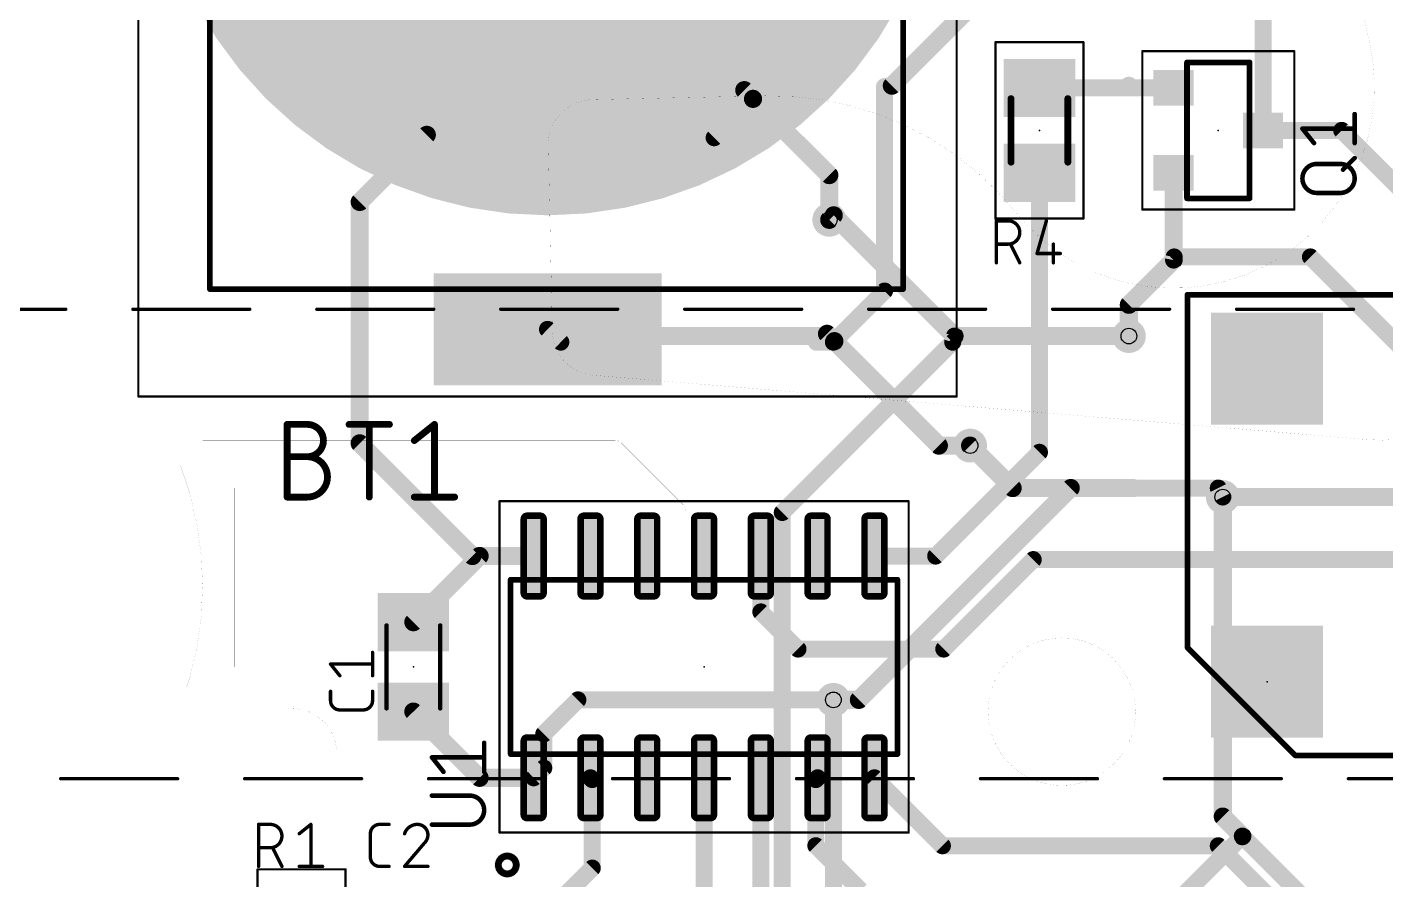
# Model space of a CAD drawing. Extents: x 19 to 519, y 6 to 365.
# Drawn here: x 78.36 to 108.75, y 195.24 to 214.31 of the extents above; entities that cross this region are included whole.
import ezdxf

# ---------------------------------------------------------------- set-up
doc = ezdxf.new("R2010")
doc.units = 0
for name, color, linetype in [('1', 12, 'CONTINUOUS'), ('120', 30, 'CONTINUOUS'), ('16', 132, 'CONTINUOUS'), ('18', 110, 'CONTINUOUS'), ('20', 31, 'CONTINUOUS'), ('21', 7, 'CONTINUOUS'), ('23', 53, 'CONTINUOUS'), ('25', 7, 'CONTINUOUS'), ('39', 12, 'CONTINUOUS'), ('44', 7, 'CONTINUOUS'), ('47', 7, 'CONTINUOUS'), ('51', 7, 'CONTINUOUS')]:
    doc.layers.add(name, color=color, linetype=linetype)

# ---------------------------------------------------------------- blocks, each defined once
blk = doc.blocks.new('PIE')
at = {"const_width": 0.5}
blk.add_lwpolyline([(0, -0.25, 1), (0, 0.25, 1), (0, -0.25)], format="xyb", dxfattribs=at)
blk = doc.blocks.new('RECT')
blk.add_solid([(-0.5, -0.5), (0.5, -0.5), (-0.5, 0.5), (0.5, 0.5)])
blk = doc.blocks.new('RECT312000X94400R50')
at = {"const_width": 0.1475}
blk.add_lwpolyline([(0.9012, -0.1475), (0.9012, 0.1475, 0.4142), (0.8275, 0.2213), (-0.8275, 0.2213, 0.4142), (-0.9012, 0.1475), (-0.9012, -0.1475, 0.4142), (-0.8275, -0.2213), (0.8275, -0.2213, 0.4142)], format="xyb", close=True, dxfattribs=at)
blk.add_solid([(-0.8529, -0.1729), (0.8529, -0.1729), (-0.8529, 0.1729), (0.8529, 0.1729)])
blk = doc.blocks.new('ROUNDV')
at = {"const_width": 0.5}
blk.add_lwpolyline([(0, -0.25, 1), (0, 0.25, 1), (0, -0.25)], format="xyb", dxfattribs=at)

msp = doc.modelspace()

# ---------------------------------------------------------------- linework, layer by layer
at = {"layer": '1'}
for points, const_width in [([(89.916, 211.9), (89.916, 218.694)], 0.381), ([(100.7, 216), (97.7, 213)], 0.4064), ([(106, 212), (106, 215.95)], 0.381), ([(94.595, 212.705), (94.4, 212.9)], 0.4064), ([(97.536, 212.979), (97.7, 213)], 0.381), ([(97.536, 208.407), (97.536, 212.979)], 0.381), ([(104, 212.95), (101, 212.95)], 0.381), ([(94.595, 212.705), (93.726, 211.836)], 0.381), ([(96.3, 211), (94.595, 212.705)], 0.4064), ([(85.8, 210.4), (87.3, 211.9)], 0.4064), ([(87.3, 211.9), (89.916, 211.9)], 0.4064), ([(89.916, 211.9), (91.059, 211.9)], 0.4064), ([(89.916, 211.836), (89.916, 211.9)], 0.381), ([(91.059, 211.9), (91.2, 211.9)], 0.4064), ([(91.059, 211.836), (91.059, 211.9)], 0.381), ([(107.76, 212), (106, 212)], 0.381), ([(113.09, 206.67), (107.76, 212)], 0.381), ([(93.726, 211.836), (91.059, 211.836)], 0.381), ([(96.3, 210), (96.3, 211)], 0.4064), ([(101, 204.8), (101, 211.05)], 0.381), ([(104, 211.05), (104, 209.1)], 0.4064), ([(85.8, 205), (85.8, 210.4)], 0.4064), ([(104.013, 209.169), (104, 209.1)], 0.381), ([(104.013, 209.169), (107.061, 209.169)], 0.381), ([(107.061, 209.169), (109.665, 206.565)], 0.381), ([(104, 209.1), (103, 208.1)], 0.4064), ([(96.4145, 207.2855), (97.536, 208.407)], 0.381), ([(103, 208.1), (103, 207.4)], 0.4064), ([(90.297, 207.264), (90, 207.55)], 0.381), ([(96.012, 207.4), (90.7, 207.4)], 0.4064), ([(90.7, 207.4), (90.7, 207.264)], 0.4064), ([(96.2, 207.4), (96.012, 207.4)], 0.4064), ([(96.012, 207.264), (96.012, 207.4)], 0.381), ([(96.4145, 207.2855), (96.25, 207.45)], 0.4064), ([(90.297, 207.264), (90.7, 207.264)], 0.381), ([(90.7, 207.264), (90.7, 207.1)], 0.4064), ([(96.393, 207.264), (96.012, 207.264)], 0.381), ([(96.393, 207.264), (96.4145, 207.2855)], 0.381), ([(98.75, 204.95), (96.4145, 207.2855)], 0.4064), ([(88.32, 202.48), (85.8, 205)], 0.4064), ([(99.45, 204.95), (98.75, 204.95)], 0.4064), ([(98.68, 202.48), (101, 204.8)], 0.381), ([(117.1833, 203.8), (105.1, 203.8)], 0.4064), ([(87, 201), (88.48, 202.48)], 0.4064), ([(89.69, 202.48), (88.32, 202.48)], 0.4064), ([(88.48, 202.48), (89.69, 202.48)], 0.4064), ([(94.77, 202.48), (94.77, 201.23)], 0.381), ([(97.31, 202.48), (98.68, 202.48)], 0.381), ([(98.861, 200.4), (100.861, 202.4)], 0.381), ([(100.861, 202.4), (118.5179, 202.4)], 0.381), ([(94.77, 201.23), (95.6, 200.4)], 0.381), ([(95.6, 200.4), (98.861, 200.4)], 0.381), ([(90.678, 199.263), (89.916, 198.501)], 0.381), ([(96.393, 199.263), (90.678, 199.263)], 0.381), ([(87, 199), (88.48, 197.52)], 0.4064), ([(89.916, 198.501), (89.916, 197.739)], 0.381), ([(89.916, 197.739), (89.69, 197.52)], 0.381), ([(88.48, 197.52), (89.69, 197.52)], 0.4064), ([(91, 197.48), (90.96, 197.52)], 0.381), ([(91, 195.5), (91, 197.48)], 0.381), ([(93.5, 192.15), (93.5, 197.52)], 0.381), ([(94.77, 194.73), (94.77, 197.52)], 0.381), ([(96, 197.48), (96.04, 197.52)], 0.381), ([(96, 196), (96, 197.48)], 0.381), ([(98.83, 196), (97.31, 197.52)], 0.381), ([(97, 195), (96, 196)], 0.381), ([(105, 196), (98.83, 196)], 0.381), ([(108.01, 192.99), (105, 196)], 0.381), ([(90, 194.5), (91, 195.5)], 0.381)]:
    msp.add_lwpolyline(points, dxfattribs=dict(at, const_width=const_width))
for points, const_width in [([(94.4718, 212.9718, 1), (94.3282, 212.8282)], 0.2032), ([(97.5239, 213.0735, 1), (97.5481, 212.8845)], 0.1905), ([(97.6312, 212.979, 1), (97.4408, 212.979)], 0.1905), ([(97.6282, 213.0718, 1), (97.7718, 212.9282)], 0.2032), ([(97.7121, 212.9055, 1), (97.6879, 213.0945)], 0.1905), ([(101, 213.0453, 1), (101, 212.8548)], 0.1905), ([(104, 212.8548, 1), (104, 213.0453)], 0.1905), ([(94.6668, 212.7768, 1), (94.5232, 212.6332)], 0.2032), ([(94.5232, 212.6332, 1), (94.6668, 212.7768)], 0.2032), ([(94.6624, 212.6376, 1), (94.5276, 212.7724)], 0.1905), ([(87.3, 212.0016, 1), (87.3, 211.7984)], 0.2032), ([(87.3718, 211.8282, 1), (87.2282, 211.9718)], 0.2032), ([(89.916, 212.0016, 1), (89.916, 211.7984)], 0.2032), ([(90.0113, 211.9, 1), (89.8208, 211.9)], 0.1905), ([(89.916, 211.7984, 1), (89.916, 212.0016)], 0.2032), ([(91.059, 212.0016, 1), (91.059, 211.7984)], 0.2032), ([(91.1542, 211.9, 1), (90.9638, 211.9)], 0.1905), ([(91.059, 211.7984, 1), (91.059, 212.0016)], 0.2032), ([(91.2, 211.7984, 1), (91.2, 212.0016)], 0.2032), ([(106, 212.0952, 1), (106, 211.9048)], 0.1905), ([(105.9048, 212, 1), (106.0952, 212)], 0.1905), ([(107.8274, 212.0674, 1), (107.6926, 211.9326)], 0.1905), ([(107.76, 211.9048, 1), (107.76, 212.0952)], 0.1905), ([(89.8208, 211.9, 1), (90.0113, 211.9)], 0.1905), ([(89.8208, 211.836, 1), (90.0113, 211.836)], 0.1905), ([(91.059, 211.9313, 1), (91.059, 211.7408)], 0.1905), ([(90.9638, 211.836, 1), (91.1542, 211.836)], 0.1905), ([(93.6586, 211.9034, 1), (93.7934, 211.7686)], 0.1905), ([(93.726, 211.7408, 1), (93.726, 211.9313)], 0.1905), ([(96.4016, 211, 1), (96.1984, 211)], 0.2032), ([(96.2282, 210.9282, 1), (96.3718, 211.0718)], 0.2032), ([(101.0952, 211.05, 1), (100.9048, 211.05)], 0.1905), ([(104.1016, 211.05, 1), (103.8984, 211.05)], 0.2032), ([(85.9016, 210.4, 1), (85.6984, 210.4)], 0.2032), ([(85.7282, 210.4718, 1), (85.8718, 210.3282)], 0.2032), ([(96.1984, 210, 1), (96.4016, 210)], 0.2032), ([(104.013, 209.2643, 1), (104.013, 209.0738)], 0.1905), ([(104.1066, 209.1514, 1), (103.9194, 209.1866)], 0.1905), ([(107.1284, 209.2364, 1), (106.9936, 209.1016)], 0.1905), ([(107.061, 209.0738, 1), (107.061, 209.2643)], 0.1905), ([(103.8984, 209.1, 1), (104.1016, 209.1)], 0.2032), ([(103.9064, 209.1176, 1), (104.0936, 209.0824)], 0.1905), ([(104.0718, 209.0282, 1), (103.9282, 209.1718)], 0.2032), ([(97.4408, 208.407, 1), (97.6312, 208.407)], 0.1905), ([(97.6034, 208.3396, 1), (97.4686, 208.4744)], 0.1905), ([(103.1016, 208.1, 1), (102.8984, 208.1)], 0.2032), ([(102.9282, 208.1718, 1), (103.0718, 208.0282)], 0.2032), ([(90.0661, 207.6186, 1), (89.9339, 207.4814)], 0.1905), ([(90.7, 207.5016, 1), (90.7, 207.2984)], 0.2032), ([(90.8016, 207.4, 1), (90.5984, 207.4)], 0.2032), ([(96.012, 207.5016, 1), (96.012, 207.2984)], 0.2032), ([(96.1072, 207.4, 1), (95.9168, 207.4)], 0.1905), ([(96.012, 207.2984, 1), (96.012, 207.5016)], 0.2032), ([(96.3218, 207.5218, 1), (96.1782, 207.3782)], 0.2032), ([(96.2, 207.2984, 1), (96.2, 207.5016)], 0.2032), ([(90.297, 207.3593, 1), (90.297, 207.1688)], 0.1905), ([(90.2309, 207.1954, 1), (90.3631, 207.3326)], 0.1905), ([(90.8016, 207.264, 1), (90.5984, 207.264)], 0.2032), ([(90.5984, 207.264, 1), (90.8016, 207.264)], 0.2032), ([(90.7, 207.1688, 1), (90.7, 207.3593)], 0.1905), ([(96.012, 207.3593, 1), (96.012, 207.1688)], 0.1905), ([(95.9168, 207.264, 1), (96.1072, 207.264)], 0.1905), ([(96.3256, 207.3314, 1), (96.4604, 207.1966)], 0.1905), ([(96.4863, 207.3573, 1), (96.3427, 207.2137)], 0.2032), ([(96.3471, 207.3529, 1), (96.4819, 207.2181)], 0.1905), ([(96.3427, 207.2137, 1), (96.4863, 207.3573)], 0.2032), ([(96.4819, 207.2181, 1), (96.3471, 207.3529)], 0.1905), ([(96.393, 207.1688, 1), (96.393, 207.3593)], 0.1905), ([(102.8984, 207.4, 1), (103.1016, 207.4)], 0.2032), ([(90.5984, 207.1, 1), (90.8016, 207.1)], 0.2032), ([(85.6984, 205, 1), (85.9016, 205)], 0.2032), ([(85.8718, 205.0718, 1), (85.7282, 204.9282)], 0.2032), ([(98.75, 205.0516, 1), (98.75, 204.8484)], 0.2032), ([(98.6782, 204.8782, 1), (98.8218, 205.0218)], 0.2032), ([(99.45, 204.8484, 1), (99.45, 205.0516)], 0.2032), ([(100.9048, 204.8, 1), (101.0952, 204.8)], 0.1905), ([(101.0674, 204.7326, 1), (100.9326, 204.8674)], 0.1905), ([(105.1, 203.9016, 1), (105.1, 203.6984)], 0.2032), ([(88.32, 202.5816, 1), (88.32, 202.3784)], 0.2032), ([(88.2482, 202.4082, 1), (88.3918, 202.5518)], 0.2032), ([(88.48, 202.5816, 1), (88.48, 202.3784)], 0.2032), ([(88.5518, 202.4082, 1), (88.4082, 202.5518)], 0.2032), ([(89.69, 202.3784, 1), (89.69, 202.5816)], 0.2032), ([(89.69, 202.3784, 1), (89.69, 202.5816)], 0.2032), ([(94.8653, 202.48, 1), (94.6748, 202.48)], 0.1905), ([(97.31, 202.5753, 1), (97.31, 202.3848)], 0.1905), ([(98.68, 202.3848, 1), (98.68, 202.5753)], 0.1905), ([(98.6126, 202.5474, 1), (98.7474, 202.4126)], 0.1905), ([(100.861, 202.4952, 1), (100.861, 202.3048)], 0.1905), ([(100.9284, 202.3326, 1), (100.7937, 202.4674)], 0.1905), ([(86.9282, 201.0718, 1), (87.0718, 200.9282)], 0.2032), ([(94.8374, 201.2974, 1), (94.7026, 201.1626)], 0.1905), ([(94.6748, 201.23, 1), (94.8653, 201.23)], 0.1905), ([(95.6, 200.4952, 1), (95.6, 200.3048)], 0.1905), ([(95.5326, 200.3326, 1), (95.6674, 200.4674)], 0.1905), ([(98.7937, 200.4674, 1), (98.9284, 200.3326)], 0.1905), ([(98.861, 200.3048, 1), (98.861, 200.4952)], 0.1905), ([(90.678, 199.3582, 1), (90.678, 199.1678)], 0.1905), ([(90.7454, 199.1956, 1), (90.6106, 199.3304)], 0.1905), ([(96.393, 199.1678, 1), (96.393, 199.3582)], 0.1905), ([(87.0718, 199.0718, 1), (86.9282, 198.9282)], 0.2032), ([(89.8486, 198.5684, 1), (89.9834, 198.4336)], 0.1905), ([(90.0113, 198.501, 1), (89.8208, 198.501)], 0.1905), ([(89.8208, 197.739, 1), (90.0113, 197.739)], 0.1905), ([(89.9823, 197.6706, 1), (89.8497, 197.8074)], 0.1905), ([(88.48, 197.6216, 1), (88.48, 197.4184)], 0.2032), ([(88.4082, 197.4482, 1), (88.5518, 197.5918)], 0.2032), ([(89.6237, 197.5884, 1), (89.7563, 197.4516)], 0.1905), ([(89.69, 197.4184, 1), (89.69, 197.6216)], 0.2032), ([(91.0274, 197.5874, 1), (90.8926, 197.4526)], 0.1905), ([(91.0952, 197.48, 1), (90.9048, 197.48)], 0.1905), ([(90.9326, 197.4126, 1), (91.0674, 197.5474)], 0.1905), ([(93.5952, 197.52, 1), (93.4048, 197.52)], 0.1905), ([(94.8653, 197.52, 1), (94.6748, 197.52)], 0.1905), ([(95.9326, 197.5474, 1), (96.0674, 197.4126)], 0.1905), ([(96.0952, 197.48, 1), (95.9048, 197.48)], 0.1905), ([(96.1074, 197.4526, 1), (95.9726, 197.5874)], 0.1905), ([(97.3774, 197.5874, 1), (97.2426, 197.4526)], 0.1905), ([(96.0674, 196.0674, 1), (95.9326, 195.9326)], 0.1905), ([(95.9048, 196, 1), (96.0952, 196)], 0.1905), ([(98.83, 196.0952, 1), (98.83, 195.9048)], 0.1905), ([(98.7626, 195.9326, 1), (98.8974, 196.0674)], 0.1905), ([(105.0674, 196.0674, 1), (104.9326, 195.9326)], 0.1905), ([(105, 195.9048, 1), (105, 196.0952)], 0.1905), ([(91.0674, 195.4326, 1), (90.9326, 195.5674)], 0.1905), ([(90.9048, 195.5, 1), (91.0952, 195.5)], 0.1905)]:
    msp.add_lwpolyline(points, format="xyb", dxfattribs=dict(at, const_width=const_width))
at = {"layer": '120', "const_width": 0.001}
for points in [[(81.2865, 204.5162), (81.2865, 235.0661)], [(79.5865, 182.7161), (79.5865, 234.5661)], [(81.0865, 234.5661), (81.0865, 182.7161)], [(107.6592, 217.301), (108.3904, 213.9236)], [(94.8703, 212.7728), (90.9953, 212.6884)], [(90.0173, 211.6669), (90.1081, 207.4987)], [(91.025, 206.5239), (108.3491, 205.0836)], [(82.2865, 205.0715), (82.2865, 199.0715)], [(91.5037, 205.0715), (82.2865, 205.0715)], [(93.028, 203.6301), (91.6451, 205.0129)], [(81.2865, 204.5162), (81.0865, 204.5162)], [(81.7865, 204.5162), (81.2865, 204.5162)], [(81.7865, 204.5162), (81.7865, 199.1167)], [(93.0865, 197.0414), (93.0865, 203.4887)], [(81.0865, 199.1162), (81.2865, 199.1162)], [(81.2865, 199.1162), (81.7865, 199.1162)], [(81.2865, 182.0428), (81.2865, 199.1162)], [(82.2865, 199.0715), (84.2865, 199.0715)], [(85.2865, 198.0715), (85.2865, 197.0414)], [(93.0865, 197.0414), (85.2865, 197.0414)], [(85.2865, 195.5564), (85.2865, 197.0414)], [(93.0865, 197.0414), (93.0865, 195.5564)], [(93.0865, 195.5564), (85.2865, 195.5564)], [(85.2865, 195.5564), (85.2865, 194.3008)], [(93.0865, 194.3008), (93.0865, 195.5564)]]:
    msp.add_lwpolyline(points, dxfattribs=at)
at = {"layer": '120'}
for points, const_width in [([(100.4824, 210.1552, 0.7917), (108.3904, 213.9236)], 0.001), ([(108.3906, 213.9236, 1), (108.3901, 213.9235)], 0.0005), ([(108.3901, 213.9235, 1), (108.3906, 213.9236)], 0.0005), ([(90.9953, 212.6884, 0.4142), (90.0173, 211.6669)], 0.001), ([(90.9953, 212.6887, 1), (90.9953, 212.6882)], 0.0005), ([(90.9953, 212.6882, 1), (90.9953, 212.6887)], 0.0005), ([(100.4824, 210.1552, 0.2332), (94.8703, 212.7728)], 0.001), ([(94.8703, 212.773, 1), (94.8703, 212.7725)], 0.0005), ([(94.8703, 212.7725, 1), (94.8703, 212.773)], 0.0005), ([(90.0176, 211.6669, 1), (90.0171, 211.6669)], 0.0005), ([(90.0171, 211.6669, 1), (90.0176, 211.6669)], 0.0005), ([(100.4826, 210.1554, 1), (100.4822, 210.155)], 0.0005), ([(100.4822, 210.155, 1), (100.4826, 210.1554)], 0.0005), ([(90.1081, 207.4987, 0.3839), (91.025, 206.5239)], 0.001), ([(90.1083, 207.4987, 1), (90.1078, 207.4987)], 0.0005), ([(90.1078, 207.4987, 1), (90.1083, 207.4987)], 0.0005), ([(108.3491, 205.0836, 0.3401), (111.9358, 207.396)], 0.001), ([(91.025, 206.5241, 1), (91.025, 206.5236)], 0.0005), ([(91.025, 206.5236, 1), (91.025, 206.5241)], 0.0005), ([(108.3492, 205.0838, 1), (108.3491, 205.0833)], 0.0005), ([(108.3491, 205.0833, 1), (108.3492, 205.0838)], 0.0005), ([(82.2865, 205.0718, 1), (82.2865, 205.0713)], 0.0005), ([(82.2868, 205.0715, 1), (82.2863, 205.0715)], 0.0005), ([(91.6451, 205.0129, 0.1989), (91.5037, 205.0715)], 0.001), ([(91.5037, 205.0718, 1), (91.5037, 205.0713)], 0.0005), ([(91.5037, 205.0713, 1), (91.5037, 205.0718)], 0.0005), ([(91.6453, 205.0131, 1), (91.6449, 205.0128)], 0.0005), ([(91.6449, 205.0128, 1), (91.6453, 205.0131)], 0.0005), ([(81.0865, 204.5164, 1), (81.0865, 204.5159)], 0.0005), ([(81.2865, 204.5164, 1), (81.2865, 204.5159)], 0.0005), ([(81.2863, 204.5162, 1), (81.2868, 204.5162)], 0.0005), ([(81.2865, 204.5159, 1), (81.2865, 204.5164)], 0.0005), ([(81.7868, 204.5162, 1), (81.7863, 204.5161)], 0.0005), ([(81.7865, 199.1161, 0.1852), (81.7865, 204.5161)], 0.001), ([(81.7868, 204.5162, 1), (81.7863, 204.5162)], 0.0005), ([(81.7865, 204.5159, 1), (81.7865, 204.5164)], 0.0005), ([(93.0865, 203.4887, 0.1989), (93.0279, 203.6301)], 0.001), ([(93.0281, 203.6303, 1), (93.0278, 203.6299)], 0.0005), ([(93.0278, 203.6299, 1), (93.0281, 203.6303)], 0.0005), ([(93.0868, 203.4887, 1), (93.0863, 203.4887)], 0.0005), ([(93.0863, 203.4887, 1), (93.0868, 203.4887)], 0.0005), ([(81.0865, 199.1164, 1), (81.0865, 199.1159)], 0.0005), ([(81.2865, 199.1164, 1), (81.2865, 199.1159)], 0.0005), ([(81.2868, 199.1162, 1), (81.2863, 199.1162)], 0.0005), ([(81.2865, 199.1159, 1), (81.2865, 199.1164)], 0.0005), ([(81.7863, 199.1162, 1), (81.7868, 199.1161)], 0.0005), ([(81.7863, 199.1167, 1), (81.7868, 199.1167)], 0.0005), ([(81.7865, 199.1159, 1), (81.7865, 199.1164)], 0.0005), ([(82.2865, 199.0718, 1), (82.2865, 199.0713)], 0.0005), ([(82.2863, 199.0715, 1), (82.2868, 199.0715)], 0.0005), ([(85.2865, 198.0715, 0.4142), (84.2865, 199.0715)], 0.001), ([(84.2865, 199.0718, 1), (84.2865, 199.0713)], 0.0005), ([(84.2865, 199.0713, 1), (84.2865, 199.0718)], 0.0005), ([(85.2868, 198.0715, 1), (85.2863, 198.0715)], 0.0005), ([(85.2863, 198.0715, 1), (85.2868, 198.0715)], 0.0005), ([(85.2865, 197.0416, 1), (85.2865, 197.0411)], 0.0005), ([(85.2868, 197.0414, 1), (85.2863, 197.0414)], 0.0005), ([(85.2863, 197.0414, 1), (85.2868, 197.0414)], 0.0005), ([(93.0868, 197.0414, 1), (93.0863, 197.0414)], 0.0005), ([(93.0863, 197.0414, 1), (93.0868, 197.0414)], 0.0005), ([(93.0865, 197.0411, 1), (93.0865, 197.0416)], 0.0005), ([(85.2865, 195.5567, 1), (85.2865, 195.5562)], 0.0005), ([(85.2868, 195.5564, 1), (85.2863, 195.5564)], 0.0005), ([(85.2863, 195.5564, 1), (85.2868, 195.5564)], 0.0005), ([(93.0868, 195.5564, 1), (93.0863, 195.5564)], 0.0005), ([(93.0863, 195.5564, 1), (93.0868, 195.5564)], 0.0005), ([(93.0865, 195.5562, 1), (93.0865, 195.5567)], 0.0005)]:
    msp.add_lwpolyline(points, format="xyb", dxfattribs=dict(at, const_width=const_width))
at = {"layer": '16'}
for points, const_width in [([(96.4, 210.1), (96.3, 210)], 0.4064), ([(99.1, 207.4), (96.4, 210.1)], 0.4064), ([(99.06, 207.264), (99.1, 207.4)], 0.381), ([(103, 207.4), (99.1, 207.4)], 0.4064), ([(99.06, 207.264), (95.25, 203.454)], 0.381), ([(99.45, 204.95), (100.4, 204)], 0.4064), ([(96.963, 199.263), (101.7, 204)], 0.4064), ([(100.4, 204), (101.7, 204)], 0.4064), ([(101.7, 204), (101, 204)], 0.381), ([(101.7, 204), (103.1, 204)], 0.4064), ([(105, 204), (103.1, 204)], 0.381), ([(105, 204), (105.1, 203.8)], 0.381), ([(105.1, 196.652), (105.1, 203.8)], 0.4064), ([(95.25, 203.454), (95.25, 192.405)], 0.381), ([(96.393, 199.263), (96.963, 199.263)], 0.4064), ([(96.393, 199.263), (96.393, 192.024)], 0.381), ([(105.537, 196.215), (105.1, 196.652)], 0.4064), ([(105.537, 196.215), (104.013, 194.691)], 0.381), ([(114.681, 187.071), (105.537, 196.215)], 0.381)]:
    msp.add_lwpolyline(points, dxfattribs=dict(at, const_width=const_width))
for points, const_width in [([(96.4718, 210.1718, 1), (96.3282, 210.0282)], 0.2032), ([(96.4718, 210.0282, 1), (96.3282, 210.1718)], 0.2032), ([(96.2282, 210.0718, 1), (96.3718, 209.9282)], 0.2032), ([(99.1, 207.5016, 1), (99.1, 207.2984)], 0.2032), ([(99.1914, 207.3731, 1), (99.0086, 207.4269)], 0.1905), ([(99.0282, 207.3282, 1), (99.1718, 207.4718)], 0.2032), ([(103, 207.2984, 1), (103, 207.5016)], 0.2032), ([(98.9686, 207.2909, 1), (99.1514, 207.2371)], 0.1905), ([(99.1274, 207.1966, 1), (98.9926, 207.3314)], 0.1905), ([(99.5218, 205.0218, 1), (99.3782, 204.8782)], 0.2032), ([(100.4, 204.1016, 1), (100.4, 203.8984)], 0.2032), ([(100.3282, 203.9282, 1), (100.4718, 204.0718)], 0.2032), ([(101, 204.0952, 1), (101, 203.9048)], 0.1905), ([(101.7, 204.1016, 1), (101.7, 203.8984)], 0.2032), ([(101.7718, 203.9282, 1), (101.6282, 204.0718)], 0.2032), ([(101.7, 203.8984, 1), (101.7, 204.1016)], 0.2032), ([(101.7, 203.9048, 1), (101.7, 204.0952)], 0.1905), ([(103.1, 204.0952, 1), (103.1, 203.9048)], 0.1905), ([(103.1, 203.8984, 1), (103.1, 204.1016)], 0.2032), ([(105.0852, 204.0426, 1), (104.9148, 203.9574)], 0.1905), ([(105, 203.9048, 1), (105, 204.0952)], 0.1905), ([(105.2016, 203.8, 1), (104.9984, 203.8)], 0.2032), ([(105.0148, 203.7574, 1), (105.1852, 203.8426)], 0.1905), ([(95.1826, 203.5214, 1), (95.3174, 203.3866)], 0.1905), ([(95.3452, 203.454, 1), (95.1548, 203.454)], 0.1905), ([(96.393, 199.3646, 1), (96.393, 199.1614)], 0.2032), ([(96.4882, 199.263, 1), (96.2978, 199.263)], 0.1905), ([(96.8912, 199.3348, 1), (97.0348, 199.1912)], 0.2032), ([(96.963, 199.1614, 1), (96.963, 199.3646)], 0.2032), ([(104.9984, 196.652, 1), (105.2016, 196.652)], 0.2032), ([(105.1718, 196.7238, 1), (105.0282, 196.5802)], 0.2032), ([(105.6044, 196.2824, 1), (105.4696, 196.1476)], 0.1905), ([(105.4652, 196.1432, 1), (105.6088, 196.2868)], 0.2032), ([(105.6044, 196.1476, 1), (105.4696, 196.2824)], 0.1905)]:
    msp.add_lwpolyline(points, format="xyb", dxfattribs=dict(at, const_width=const_width))
at = {"layer": '20', "const_width": 0.001}
for points in [[(80, 207), (80, 232)], [(83, 204), (80, 207)], [(83, 200), (83, 204)], [(83, 200), (80, 197)], [(80, 197), (80, 184)]]:
    msp.add_lwpolyline(points, dxfattribs=at)
at = {"layer": '20'}
for points, const_width in [([(80.0002, 207.0002, 1), (79.9998, 206.9998)], 0.0005), ([(79.9998, 207, 1), (80.0002, 207)], 0.0005), ([(83.0002, 204, 1), (82.9998, 204)], 0.0005), ([(82.9998, 203.9998, 1), (83.0002, 204.0002)], 0.0005), ([(101.5, 197.35, 1), (101.5, 200.65, 1), (101.5, 197.35)], 0.001), ([(83.0002, 199.9998, 1), (82.9998, 200.0002)], 0.0005), ([(82.9998, 200, 1), (83.0002, 200)], 0.0005), ([(79.9998, 197.0002, 1), (80.0002, 196.9998)], 0.0005), ([(80.0002, 197, 1), (79.9998, 197)], 0.0005)]:
    msp.add_lwpolyline(points, format="xyb", dxfattribs=dict(at, const_width=const_width))
at = {"layer": '21', "const_width": 0.127}
for points in [[(97.95, 208.45), (97.95, 213.5)], [(104.77, 213.52), (105.7, 213.52)], [(105.7, 213.52), (105.7, 212.72)], [(82.45, 208.45), (82.45, 213)], [(104.3, 211.77), (104.3, 212.23)], [(105.7, 211.28), (105.7, 210.48)], [(104.77, 210.48), (105.7, 210.48)], [(87.13, 208.45), (82.45, 208.45)], [(92.87, 208.45), (97.95, 208.45)], [(104.309, 208.324), (114.871, 208.324)], [(104.312, 208.306), (104.312, 200.432)], [(89.175, 198.05), (89.175, 201.95)], [(97.825, 198.05), (97.825, 201.95)], [(104.312, 200.432), (104.439, 200.305)], [(104.439, 200.305), (106.725, 198.019)], [(106.725, 198.019), (114.853, 198.019)]]:
    msp.add_lwpolyline(points, dxfattribs=at)
at = {"layer": '21'}
for points, const_width in [([(97.9818, 213.5, 1), (97.9183, 213.5)], 0.0635), ([(104.77, 213.5517, 1), (104.77, 213.4883)], 0.0635), ([(105.7318, 213.52, 1), (105.6683, 213.52)], 0.0635), ([(105.7, 213.4883, 1), (105.7, 213.5517)], 0.0635), ([(82.4818, 213, 1), (82.4183, 213)], 0.0635), ([(103, 212.9, 1), (103, 213.1, 1), (103, 212.9)], 0.2), ([(105.6683, 212.72, 1), (105.7318, 212.72)], 0.0635), ([(104.3318, 212.23, 1), (104.2683, 212.23)], 0.0635), ([(104.2683, 211.77, 1), (104.3318, 211.77)], 0.0635), ([(105.7318, 211.28, 1), (105.6683, 211.28)], 0.0635), ([(104.77, 210.5118, 1), (104.77, 210.4483)], 0.0635), ([(105.6683, 210.48, 1), (105.7318, 210.48)], 0.0635), ([(105.7, 210.4483, 1), (105.7, 210.5118)], 0.0635), ([(82.45, 208.4818, 1), (82.45, 208.4183)], 0.0635), ([(82.4183, 208.45, 1), (82.4818, 208.45)], 0.0635), ([(87.13, 208.4183, 1), (87.13, 208.4818)], 0.0635), ([(92.87, 208.4818, 1), (92.87, 208.4183)], 0.0635), ([(97.9183, 208.45, 1), (97.9818, 208.45)], 0.0635), ([(97.95, 208.4183, 1), (97.95, 208.4818)], 0.0635), ([(104.309, 208.3558, 1), (104.309, 208.2923)], 0.0635), ([(104.3438, 208.306, 1), (104.2803, 208.306)], 0.0635), ([(89.2068, 201.95, 1), (89.1433, 201.95)], 0.0635), ([(97.8568, 201.95, 1), (97.7933, 201.95)], 0.0635), ([(104.3345, 200.4545, 1), (104.2895, 200.4095)], 0.0635), ([(104.2803, 200.432, 1), (104.3438, 200.432)], 0.0635), ([(104.4615, 200.3275, 1), (104.4165, 200.2825)], 0.0635), ([(104.4165, 200.2825, 1), (104.4615, 200.3275)], 0.0635), ([(89.1433, 198.05, 1), (89.2068, 198.05)], 0.0635), ([(97.7933, 198.05, 1), (97.8568, 198.05)], 0.0635), ([(106.725, 198.0507, 1), (106.725, 197.9873)], 0.0635), ([(106.7025, 197.9965, 1), (106.7475, 198.0415)], 0.0635), ([(89.1, 195.37, 1), (89.1, 195.77, 1), (89.1, 195.37)], 0.15)]:
    msp.add_lwpolyline(points, format="xyb", dxfattribs=dict(at, const_width=const_width))
at = {"layer": '23'}
for p in [(101, 212), (105, 212), (87, 200), (93.5, 200), (106.09, 199.67)]:
    msp.add_point(p, dxfattribs=at)
at = {"layer": '25'}
for points, const_width in [([(108.0492, 211.7152), (108.0492, 212.3643)], 0.1016), ([(107.1404, 211.7152), (106.8808, 212.0397)], 0.1016), ([(106.8808, 212.0397), (108.0492, 212.0397)], 0.1016), ([(107.2054, 211.2499), (107.7246, 211.2499)], 0.1016), ([(107.7896, 211.1201), (108.0492, 211.3797)], 0.1016), ([(107.7246, 210.6008), (107.2054, 210.6008)], 0.1016), ([(100.0381, 209.0381), (100.0381, 209.9779)], 0.0762), ([(100.0381, 209.9779), (100.2992, 209.9779)], 0.0762), ([(101.1556, 209.9779), (100.9468, 209.2469)], 0.0762), ([(100.2992, 209.4558), (100.0381, 209.4558)], 0.0762), ([(100.5602, 209.0381), (100.3514, 209.4558)], 0.0762), ([(101.3123, 209.4558), (101.3123, 209.0381)], 0.0762), ([(100.9468, 209.2469), (101.4689, 209.2469)], 0.0762), ([(84.1761, 203.7982), (84.1761, 205.4238)], 0.1524), ([(84.1761, 205.4238), (84.6276, 205.4238)], 0.1524), ([(85.5618, 205.4238), (86.4649, 205.4238)], 0.1524), ([(86.0133, 203.7982), (86.0133, 205.4238)], 0.1524), ([(87.0207, 205.0626), (87.4722, 205.4238)], 0.1524), ([(87.4722, 205.4238), (87.4722, 203.7982)], 0.1524), ([(84.1761, 204.7013), (84.6276, 204.7013)], 0.1524), ([(84.6276, 203.7982), (84.1761, 203.7982)], 0.1524), ([(87.0207, 203.7982), (87.9238, 203.7982)], 0.1524), ([(86.0869, 199.8027), (86.0869, 200.3248)], 0.0762), ([(85.3559, 199.8027), (85.1471, 200.0637)], 0.0762), ([(85.1471, 200.0637), (86.0869, 200.0637)], 0.0762), ([(85.1471, 199.2469), (85.1471, 199.4558)], 0.0762), ([(86.0869, 199.4558), (86.0869, 199.2469)], 0.0762), ([(85.8781, 199.0381), (85.3559, 199.0381)], 0.0762), ([(88.5829, 197.6534), (88.5829, 198.3025)], 0.1016), ([(87.6741, 197.6534), (87.4145, 197.978)], 0.1016), ([(87.4145, 197.978), (88.5829, 197.978)], 0.1016), ([(88.2583, 197.1214), (87.4145, 197.1214)], 0.1016), ([(83.5381, 195.5381), (83.5381, 196.4779)], 0.0762), ([(83.5381, 196.4779), (83.7992, 196.4779)], 0.0762), ([(84.4468, 196.2691), (84.7078, 196.4779)], 0.0762), ([(84.7078, 196.4779), (84.7078, 195.5381)], 0.0762), ([(86.0381, 195.7469), (86.0381, 196.2691)], 0.0762), ([(86.2469, 196.4779), (86.4558, 196.4779)], 0.0762), ([(87.4145, 196.4723), (88.2583, 196.4723)], 0.1016), ([(83.7992, 195.9558), (83.5381, 195.9558)], 0.0762), ([(84.0602, 195.5381), (83.8514, 195.9558)], 0.0762), ([(87.2465, 196.0602), (86.8027, 195.5381)], 0.0762), ([(84.4468, 195.5381), (84.9689, 195.5381)], 0.0762), ([(86.4558, 195.5381), (86.2469, 195.5381)], 0.0762), ([(86.8027, 195.5381), (87.3248, 195.5381)], 0.0762)]:
    msp.add_lwpolyline(points, dxfattribs=dict(at, const_width=const_width))
for points, const_width in [([(108.0746, 212.3643, 1), (108.0238, 212.3643)], 0.0508), ([(106.9006, 212.0556, 1), (106.861, 212.0239)], 0.0508), ([(106.8808, 212.0651, 1), (106.8808, 212.0143)], 0.0508), ([(108.0492, 212.0143, 1), (108.0492, 212.0651)], 0.0508), ([(107.1206, 211.6993, 1), (107.1603, 211.7311)], 0.0508), ([(108.0238, 211.7152, 1), (108.0746, 211.7152)], 0.0508), ([(107.2054, 211.2499, 1), (107.2054, 210.6008)], 0.1016), ([(107.2054, 211.2753, 1), (107.2054, 211.2245)], 0.0508), ([(107.2054, 211.2245, 1), (107.2054, 211.2753)], 0.0508), ([(107.7246, 210.6008, 1), (107.7246, 211.2499)], 0.1016), ([(107.7246, 211.2753, 1), (107.7246, 211.2245)], 0.0508), ([(107.7246, 211.2245, 1), (107.7246, 211.2753)], 0.0508), ([(107.7716, 211.138, 1), (107.8075, 211.1021)], 0.0508), ([(108.0672, 211.3618, 1), (108.0312, 211.3977)], 0.0508), ([(107.2054, 210.6262, 1), (107.2054, 210.5754)], 0.0508), ([(107.2054, 210.5754, 1), (107.2054, 210.6262)], 0.0508), ([(107.7246, 210.6262, 1), (107.7246, 210.5754)], 0.0508), ([(107.7246, 210.5754, 1), (107.7246, 210.6262)], 0.0508), ([(100.0571, 209.9779, 1), (100.0191, 209.9779)], 0.0381), ([(100.0381, 209.9969, 1), (100.0381, 209.9589)], 0.0381), ([(100.2992, 209.4558, 1), (100.2992, 209.9779)], 0.0762), ([(100.2992, 209.9969, 1), (100.2992, 209.9589)], 0.0381), ([(100.2992, 209.9589, 1), (100.2992, 209.9969)], 0.0381), ([(101.174, 209.9727, 1), (101.1373, 209.9831)], 0.0381), ([(100.0381, 209.4748, 1), (100.0381, 209.4367)], 0.0381), ([(100.2992, 209.4748, 1), (100.2992, 209.4367)], 0.0381), ([(100.2992, 209.4367, 1), (100.2992, 209.4748)], 0.0381), ([(100.3684, 209.4643, 1), (100.3343, 209.4473)], 0.0381), ([(101.3313, 209.4558, 1), (101.2932, 209.4558)], 0.0381), ([(100.0191, 209.0381, 1), (100.0571, 209.0381)], 0.0381), ([(100.5432, 209.0296, 1), (100.5772, 209.0466)], 0.0381), ([(100.9468, 209.266, 1), (100.9468, 209.2279)], 0.0381), ([(100.9285, 209.2522, 1), (100.9651, 209.2417)], 0.0381), ([(101.2932, 209.0381, 1), (101.3313, 209.0381)], 0.0381), ([(101.4689, 209.2279, 1), (101.4689, 209.266)], 0.0381), ([(84.2142, 205.4238, 1), (84.138, 205.4238)], 0.0762), ([(84.1761, 205.4619, 1), (84.1761, 205.3857)], 0.0762), ([(84.6276, 204.7013, 1), (84.6276, 205.4238)], 0.1524), ([(84.6276, 205.4619, 1), (84.6276, 205.3857)], 0.0762), ([(84.6276, 205.3857, 1), (84.6276, 205.4619)], 0.0762), ([(85.5618, 205.4619, 1), (85.5618, 205.3857)], 0.0762), ([(86.0514, 205.4238, 1), (85.9752, 205.4238)], 0.0762), ([(86.4649, 205.3857, 1), (86.4649, 205.4619)], 0.0762), ([(87.5103, 205.4238, 1), (87.4341, 205.4238)], 0.0762), ([(87.496, 205.394, 1), (87.4484, 205.4536)], 0.0762), ([(86.9969, 205.0923, 1), (87.0445, 205.0328)], 0.0762), ([(84.1761, 204.7394, 1), (84.1761, 204.6632)], 0.0762), ([(84.6276, 203.7982, 1), (84.6276, 204.7013)], 0.1524), ([(84.6276, 204.7394, 1), (84.6276, 204.6632)], 0.0762), ([(84.6276, 204.7394, 1), (84.6276, 204.6632)], 0.0762), ([(84.6276, 204.6632, 1), (84.6276, 204.7394)], 0.0762), ([(84.1761, 203.8363, 1), (84.1761, 203.7601)], 0.0762), ([(84.6276, 203.8363, 1), (84.6276, 203.7601)], 0.0762), ([(84.6276, 203.7601, 1), (84.6276, 203.8363)], 0.0762), ([(87.0207, 203.8363, 1), (87.0207, 203.7601)], 0.0762), ([(87.9238, 203.7601, 1), (87.9238, 203.8363)], 0.0762), ([(84.138, 203.7982, 1), (84.2142, 203.7982)], 0.0762), ([(85.9752, 203.7982, 1), (86.0514, 203.7982)], 0.0762), ([(87.4341, 203.7982, 1), (87.5103, 203.7982)], 0.0762), ([(86.1059, 200.3248, 1), (86.0679, 200.3248)], 0.0381), ([(85.162, 200.0756, 1), (85.1322, 200.0518)], 0.0381), ([(85.1471, 200.0828, 1), (85.1471, 200.0447)], 0.0381), ([(86.0869, 200.0447, 1), (86.0869, 200.0828)], 0.0381), ([(85.3411, 199.7908, 1), (85.3708, 199.8146)], 0.0381), ([(86.0679, 199.8027, 1), (86.1059, 199.8027)], 0.0381), ([(85.1662, 199.4558, 1), (85.1281, 199.4558)], 0.0381), ([(86.1059, 199.4558, 1), (86.0679, 199.4558)], 0.0381), ([(85.1471, 199.2469, 0.4142), (85.3559, 199.0381)], 0.0762), ([(85.1661, 199.2469, 1), (85.128, 199.2469)], 0.0381), ([(85.1281, 199.2469, 1), (85.1662, 199.2469)], 0.0381), ([(85.3559, 199.0572, 1), (85.3559, 199.0191)], 0.0381), ([(85.3559, 199.0191, 1), (85.3559, 199.0572)], 0.0381), ([(85.8781, 199.0381, 0.4142), (86.0869, 199.2469)], 0.0762), ([(85.8781, 199.0572, 1), (85.8781, 199.0191)], 0.0381), ([(85.8781, 199.0191, 1), (85.8781, 199.0572)], 0.0381), ([(86.1059, 199.2469, 1), (86.0679, 199.2469)], 0.0381), ([(86.0679, 199.2469, 1), (86.1059, 199.2469)], 0.0381), ([(88.6083, 198.3025, 1), (88.5575, 198.3025)], 0.0508), ([(87.4145, 198.0034, 1), (87.4145, 197.9526)], 0.0508), ([(87.4343, 197.9938, 1), (87.3947, 197.9621)], 0.0508), ([(88.5829, 197.9526, 1), (88.5829, 198.0034)], 0.0508), ([(87.6543, 197.6375, 1), (87.694, 197.6693)], 0.0508), ([(88.5575, 197.6534, 1), (88.6083, 197.6534)], 0.0508), ([(87.4145, 197.1468, 1), (87.4145, 197.096)], 0.0508), ([(88.2583, 196.4723, 1), (88.2583, 197.1214)], 0.1016), ([(88.2583, 197.1468, 1), (88.2583, 197.096)], 0.0508), ([(88.2583, 197.096, 1), (88.2583, 197.1468)], 0.0508), ([(83.5571, 196.4779, 1), (83.5191, 196.4779)], 0.0381), ([(83.5381, 196.4969, 1), (83.5381, 196.4589)], 0.0381), ([(83.7992, 195.9558, 1), (83.7992, 196.4779)], 0.0762), ([(83.7992, 196.4969, 1), (83.7992, 196.4589)], 0.0381), ([(83.7992, 196.4589, 1), (83.7992, 196.4969)], 0.0381), ([(84.4349, 196.2839, 1), (84.4587, 196.2542)], 0.0381), ([(84.7269, 196.4779, 1), (84.6888, 196.4779)], 0.0381), ([(84.7197, 196.463, 1), (84.6959, 196.4928)], 0.0381), ([(86.2469, 196.4779, 0.4142), (86.0381, 196.2691)], 0.0762), ([(86.0571, 196.2691, 1), (86.0191, 196.2691)], 0.0381), ([(86.0191, 196.2691, 1), (86.0571, 196.2691)], 0.0381), ([(86.2469, 196.4969, 1), (86.2469, 196.4589)], 0.0381), ([(86.2469, 196.4589, 1), (86.2469, 196.4969)], 0.0381), ([(86.4558, 196.4589, 1), (86.4558, 196.4969)], 0.0381), ([(86.7845, 196.2749, 1), (86.8208, 196.2632)], 0.0381), ([(87.0898, 196.4779, 0.3252), (86.8027, 196.2691)], 0.0762), ([(87.3248, 196.243, 0.4142), (87.0898, 196.4779)], 0.0762), ([(87.0898, 196.4969, 1), (87.0898, 196.4589)], 0.0381), ([(87.0898, 196.4589, 1), (87.0898, 196.4969)], 0.0381), ([(87.2465, 196.0602, 0.2052), (87.3248, 196.243)], 0.0762), ([(87.3438, 196.2429, 1), (87.3057, 196.243)], 0.0381), ([(87.4145, 196.4977, 1), (87.4145, 196.4469)], 0.0508), ([(88.2583, 196.4977, 1), (88.2583, 196.4469)], 0.0508), ([(88.2583, 196.4469, 1), (88.2583, 196.4977)], 0.0508), ([(83.5381, 195.9748, 1), (83.5381, 195.9367)], 0.0381), ([(83.7992, 195.9748, 1), (83.7992, 195.9367)], 0.0381), ([(83.7992, 195.9367, 1), (83.7992, 195.9748)], 0.0381), ([(83.8684, 195.9643, 1), (83.8343, 195.9473)], 0.0381), ([(87.2333, 196.074, 1), (87.2596, 196.0464)], 0.0381), ([(87.261, 196.0479, 1), (87.2319, 196.0725)], 0.0381), ([(87.3057, 196.243, 1), (87.3438, 196.243)], 0.0381), ([(86.0381, 195.7469, 0.4142), (86.2469, 195.5381)], 0.0762), ([(86.0571, 195.7469, 1), (86.0191, 195.7469)], 0.0381), ([(86.0191, 195.7469, 1), (86.0571, 195.7469)], 0.0381), ([(83.5191, 195.5381, 1), (83.5571, 195.5381)], 0.0381), ([(84.0432, 195.5296, 1), (84.0772, 195.5466)], 0.0381), ([(84.4468, 195.5572, 1), (84.4468, 195.5191)], 0.0381), ([(84.6888, 195.5381, 1), (84.7269, 195.5381)], 0.0381), ([(84.9689, 195.5191, 1), (84.9689, 195.5572)], 0.0381), ([(86.2469, 195.5572, 1), (86.2469, 195.5191)], 0.0381), ([(86.2469, 195.5191, 1), (86.2469, 195.5572)], 0.0381), ([(86.4558, 195.5191, 1), (86.4558, 195.5572)], 0.0381), ([(86.8027, 195.5572, 1), (86.8027, 195.5191)], 0.0381), ([(86.7882, 195.5504, 1), (86.8172, 195.5258)], 0.0381), ([(87.3248, 195.5191, 1), (87.3248, 195.5572)], 0.0381)]:
    msp.add_lwpolyline(points, format="xyb", dxfattribs=dict(at, const_width=const_width))
at = {"layer": '39'}
for points, const_width in [([(80.85, 206.05), (80.85, 231.95)], 0.05), ([(99.15, 231.95), (99.15, 206.05)], 0.05), ([(100.017, 210.027), (100.017, 213.973)], 0.0508), ([(100.017, 213.973), (101.983, 213.973)], 0.0508), ([(101.983, 213.973), (101.983, 210.027)], 0.0508), ([(103.3, 213.77), (106.7, 213.77)], 0.05), ([(103.3, 210.23), (103.3, 213.77)], 0.05), ([(106.7, 213.77), (106.7, 210.23)], 0.05), ([(106.7, 210.23), (103.3, 210.23)], 0.05), ([(101.983, 210.027), (100.017, 210.027)], 0.0508), ([(99.15, 206.05), (80.85, 206.05)], 0.05), ([(88.925, 196.295), (88.925, 203.705)], 0.05), ([(88.925, 203.705), (98.075, 203.705)], 0.05), ([(98.075, 196.295), (98.075, 203.705)], 0.05), ([(88.925, 196.295), (98.075, 196.295)], 0.05), ([(83.517, 191.527), (83.517, 195.473)], 0.0508), ([(83.517, 195.473), (85.483, 195.473)], 0.0508), ([(85.483, 195.473), (85.483, 191.527)], 0.0508)]:
    msp.add_lwpolyline(points, dxfattribs=dict(at, const_width=const_width))
for points, const_width in [([(100.0297, 213.973, 1), (100.0043, 213.973)], 0.0254), ([(100.017, 213.9857, 1), (100.017, 213.9603)], 0.0254), ([(101.9957, 213.973, 1), (101.9703, 213.973)], 0.0254), ([(101.983, 213.9603, 1), (101.983, 213.9857)], 0.0254), ([(103.3, 213.7825, 1), (103.3, 213.7575)], 0.025), ([(103.3125, 213.77, 1), (103.2875, 213.77)], 0.025), ([(106.7125, 213.77, 1), (106.6875, 213.77)], 0.025), ([(106.7, 213.7575, 1), (106.7, 213.7825)], 0.025), ([(103.3, 210.2425, 1), (103.3, 210.2175)], 0.025), ([(106.7, 210.2175, 1), (106.7, 210.2425)], 0.025), ([(100.017, 210.0397, 1), (100.017, 210.0143)], 0.0254), ([(100.0043, 210.027, 1), (100.0297, 210.027)], 0.0254), ([(101.9703, 210.027, 1), (101.9957, 210.027)], 0.0254), ([(101.983, 210.0143, 1), (101.983, 210.0397)], 0.0254), ([(103.2875, 210.23, 1), (103.3125, 210.23)], 0.025), ([(106.6875, 210.23, 1), (106.7125, 210.23)], 0.025), ([(80.85, 206.0625, 1), (80.85, 206.0375)], 0.025), ([(80.8375, 206.05, 1), (80.8625, 206.05)], 0.025), ([(99.1375, 206.05, 1), (99.1625, 206.05)], 0.025), ([(99.15, 206.0375, 1), (99.15, 206.0625)], 0.025), ([(88.9375, 203.705, 1), (88.9125, 203.705)], 0.025), ([(88.925, 203.7175, 1), (88.925, 203.6925)], 0.025), ([(98.0875, 203.705, 1), (98.0625, 203.705)], 0.025), ([(98.075, 203.6925, 1), (98.075, 203.7175)], 0.025), ([(88.925, 196.3075, 1), (88.925, 196.2825)], 0.025), ([(88.9125, 196.295, 1), (88.9375, 196.295)], 0.025), ([(98.0625, 196.295, 1), (98.0875, 196.295)], 0.025), ([(98.075, 196.2825, 1), (98.075, 196.3075)], 0.025), ([(83.5297, 195.473, 1), (83.5043, 195.473)], 0.0254), ([(83.517, 195.4857, 1), (83.517, 195.4603)], 0.0254), ([(85.4957, 195.473, 1), (85.4703, 195.473)], 0.0254), ([(85.483, 195.4603, 1), (85.483, 195.4857)], 0.0254)]:
    msp.add_lwpolyline(points, format="xyb", dxfattribs=dict(at, const_width=const_width))
at = {"layer": '44'}
for centre in [(96.3, 210), (103, 207.4), (99.45, 204.95), (105.1, 203.8), (96.393, 199.263)]:
    msp.add_circle(centre, 0.175, dxfattribs=at)
at = {"layer": '47', "const_width": 0.0762}
for points in [[(76.6136, 208), (79.2273, 208)], [(80.7273, 208), (83.3409, 208)], [(84.8409, 208), (87.4545, 208)], [(88.9545, 208), (91.5682, 208)], [(93.0682, 208), (95.6818, 208)], [(97.1818, 208), (99.7955, 208)], [(101.2955, 208), (103.9091, 208)], [(105.4091, 208), (108.0227, 208)], [(79.1136, 197.5), (81.7273, 197.5)], [(83.2273, 197.5), (85.8409, 197.5)], [(87.3409, 197.5), (89.9545, 197.5)], [(91.4545, 197.5), (94.0682, 197.5)], [(95.5682, 197.5), (98.1818, 197.5)], [(99.6818, 197.5), (102.2955, 197.5)], [(103.7955, 197.5), (106.4091, 197.5)], [(107.9091, 197.5), (110.5227, 197.5)]]:
    msp.add_lwpolyline(points, dxfattribs=at)
at = {"layer": '47', "const_width": 0.0381}
for points in [[(79.2273, 207.981, 1), (79.2273, 208.019)], [(80.7273, 208.019, 1), (80.7273, 207.981)], [(83.3409, 207.981, 1), (83.3409, 208.019)], [(84.8409, 208.019, 1), (84.8409, 207.981)], [(87.4545, 207.981, 1), (87.4545, 208.019)], [(88.9545, 208.019, 1), (88.9545, 207.981)], [(91.5682, 207.981, 1), (91.5682, 208.019)], [(93.0682, 208.019, 1), (93.0682, 207.981)], [(95.6818, 207.981, 1), (95.6818, 208.019)], [(97.1818, 208.019, 1), (97.1818, 207.981)], [(99.7955, 207.981, 1), (99.7955, 208.019)], [(101.2955, 208.019, 1), (101.2955, 207.981)], [(103.9091, 207.981, 1), (103.9091, 208.019)], [(105.4091, 208.019, 1), (105.4091, 207.981)], [(108.0227, 207.981, 1), (108.0227, 208.019)], [(79.1136, 197.519, 1), (79.1136, 197.481)], [(81.7273, 197.481, 1), (81.7273, 197.519)], [(83.2273, 197.519, 1), (83.2273, 197.481)], [(85.8409, 197.481, 1), (85.8409, 197.519)], [(87.3409, 197.519, 1), (87.3409, 197.481)], [(89.9545, 197.481, 1), (89.9545, 197.519)], [(91.4545, 197.519, 1), (91.4545, 197.481)], [(94.0682, 197.481, 1), (94.0682, 197.519)], [(95.5682, 197.519, 1), (95.5682, 197.481)], [(98.1818, 197.481, 1), (98.1818, 197.519)], [(99.6818, 197.519, 1), (99.6818, 197.481)], [(102.2955, 197.481, 1), (102.2955, 197.519)], [(103.7955, 197.519, 1), (103.7955, 197.481)], [(106.4091, 197.481, 1), (106.4091, 197.519)], [(107.9091, 197.519, 1), (107.9091, 197.481)]]:
    msp.add_lwpolyline(points, format="xyb", dxfattribs=at)
at = {"layer": '51'}
for points, const_width in [([(82.45, 208.45), (82.45, 229.55)], 0.127), ([(97.95, 229.55), (97.95, 208.45)], 0.127), ([(104.3, 213.52), (105.7, 213.52)], 0.127), ([(104.3, 210.48), (104.3, 213.52)], 0.127), ([(105.7, 213.52), (105.7, 210.48)], 0.127), ([(100.365, 212.7112), (100.365, 211.2888)], 0.1524), ([(101.635, 212.7112), (101.635, 211.2888)], 0.1524), ([(105.7, 210.48), (104.3, 210.48)], 0.127), ([(97.95, 208.45), (82.45, 208.45)], 0.127), ([(89.175, 198.05), (89.175, 201.95)], 0.127), ([(89.175, 201.95), (97.825, 201.95)], 0.127), ([(97.825, 198.05), (97.825, 201.95)], 0.127), ([(86.4, 199.075), (86.4, 200.925)], 0.1016), ([(87.6, 200.925), (87.6, 199.075)], 0.1016), ([(89.175, 198.05), (97.825, 198.05)], 0.127)]:
    msp.add_lwpolyline(points, dxfattribs=dict(at, const_width=const_width))
for points, const_width in [([(104.3318, 213.52, 1), (104.2683, 213.52)], 0.0635), ([(104.3, 213.5517, 1), (104.3, 213.4883)], 0.0635), ([(105.7318, 213.52, 1), (105.6683, 213.52)], 0.0635), ([(105.7, 213.4883, 1), (105.7, 213.5517)], 0.0635), ([(103, 212.9, 1), (103, 213.1, 1), (103, 212.9)], 0.2), ([(100.4031, 212.7112, 1), (100.3269, 212.7112)], 0.0762), ([(101.6731, 212.7112, 1), (101.5969, 212.7112)], 0.0762), ([(100.3269, 211.2888, 1), (100.4031, 211.2888)], 0.0762), ([(101.5969, 211.2888, 1), (101.6731, 211.2888)], 0.0762), ([(104.3, 210.5118, 1), (104.3, 210.4483)], 0.0635), ([(104.2683, 210.48, 1), (104.3318, 210.48)], 0.0635), ([(105.6683, 210.48, 1), (105.7318, 210.48)], 0.0635), ([(105.7, 210.4483, 1), (105.7, 210.5118)], 0.0635), ([(82.45, 208.4818, 1), (82.45, 208.4183)], 0.0635), ([(82.4183, 208.45, 1), (82.4818, 208.45)], 0.0635), ([(97.9183, 208.45, 1), (97.9818, 208.45)], 0.0635), ([(97.95, 208.4183, 1), (97.95, 208.4818)], 0.0635), ([(89.2068, 201.95, 1), (89.1433, 201.95)], 0.0635), ([(89.175, 201.9818, 1), (89.175, 201.9183)], 0.0635), ([(97.8568, 201.95, 1), (97.7933, 201.95)], 0.0635), ([(97.825, 201.9183, 1), (97.825, 201.9818)], 0.0635), ([(86.4254, 200.925, 1), (86.3746, 200.925)], 0.0508), ([(87.6254, 200.925, 1), (87.5746, 200.925)], 0.0508), ([(86.3746, 199.075, 1), (86.4254, 199.075)], 0.0508), ([(87.5746, 199.075, 1), (87.6254, 199.075)], 0.0508), ([(89.175, 198.0817, 1), (89.175, 198.0183)], 0.0635), ([(97.825, 198.0183, 1), (97.825, 198.0817)], 0.0635), ([(89.1433, 198.05, 1), (89.2068, 198.05)], 0.0635), ([(97.7933, 198.05, 1), (97.8568, 198.05)], 0.0635), ([(89.1, 195.37, 1), (89.1, 195.77, 1), (89.1, 195.37)], 0.17)]:
    msp.add_lwpolyline(points, format="xyb", dxfattribs=dict(at, const_width=const_width))

# ---------------------------------------------------------------- block references
at = {"layer": '1'}
for name, p, xscale, yscale in [('PIE', (90, 219), 17.8, 17.8), ('RECT', (106.09, 206.67), 2.5, 2.5), ('RECT', (106.09, 199.67), 2.5, 2.5)]:
    msp.add_blockref(name, p, dxfattribs=dict(at, xscale=xscale, yscale=yscale))
for p, xscale, yscale, rotation in [((101, 212.95), 1.3, 1.6, 90), ((104, 212.95), 0.8, 0.9, 270), ((106, 212), 0.8, 0.9, 270), ((101, 211.05), 1.3, 1.6, 90), ((104, 211.05), 0.8, 0.9, 270), ((90, 207.55), 2.5, 5.1, 90), ((87, 201), 1.3, 1.6, 90), ((87, 199), 1.3, 1.6, 90)]:
    msp.add_blockref('RECT', p, dxfattribs=dict(at, xscale=xscale, yscale=yscale, rotation=rotation))
at = {"layer": '1', "rotation": 90}
for p in [(89.69, 202.48), (90.96, 202.48), (92.23, 202.48), (93.5, 202.48), (94.77, 202.48), (96.04, 202.48), (97.31, 202.48), (89.69, 197.52), (90.96, 197.52), (92.23, 197.52), (93.5, 197.52), (94.77, 197.52), (96.04, 197.52), (97.31, 197.52)]:
    msp.add_blockref('RECT312000X94400R50', p, dxfattribs=at)
at = {"layer": '18', "xscale": 0.7564, "yscale": 0.7564}
for p in [(96.3, 210), (96.3, 210), (103, 207.4), (103, 207.4), (99.45, 204.95), (99.45, 204.95), (105.1, 203.8), (105.1, 203.8), (96.393, 199.263), (96.393, 199.263)]:
    msp.add_blockref('ROUNDV', p, dxfattribs=at)
at = {"layer": '51', "rotation": 90}
for p, xscale, yscale in [((101, 212.8636), 0.3556, 1.4224), ((101, 211.1364), 0.3556, 1.4224), ((87, 200.75), 0.5, 1.3), ((87, 199.25), 0.5, 1.3)]:
    msp.add_blockref('RECT', p, dxfattribs=dict(at, xscale=xscale, yscale=yscale))

doc.saveas('drawing.dxf')
